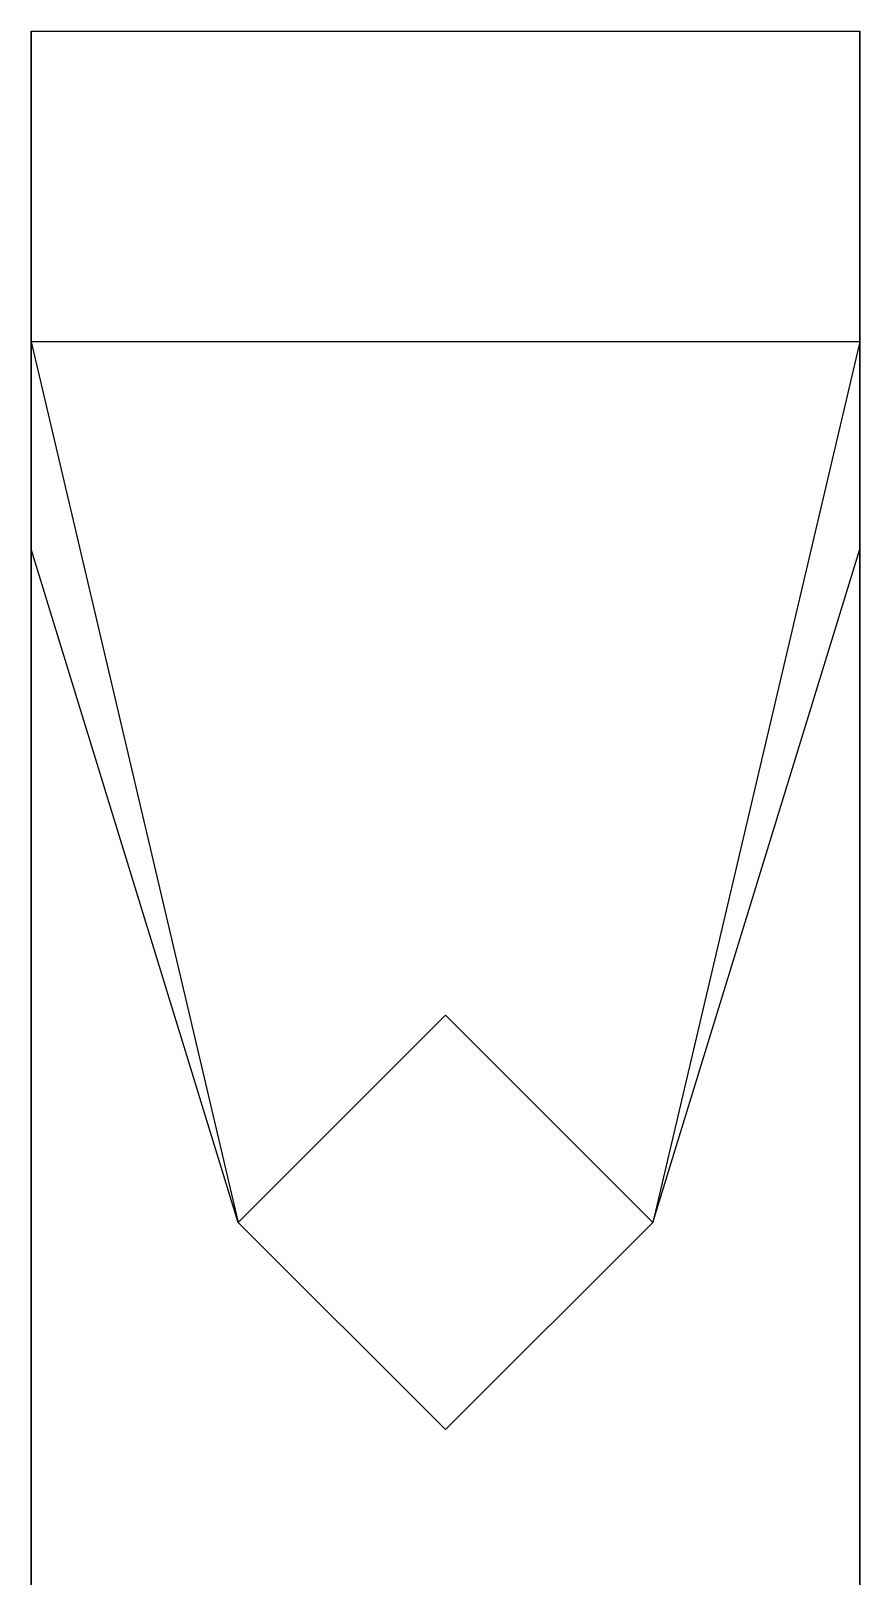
# Model space of a CAD drawing. Extents: x -0.08 to 0.08, y -0.07 to 0.23.
import ezdxf

# ---------------------------------------------------------------- set-up
doc = ezdxf.new("R2010")
doc.units = 0
doc.layers.add('SHASSIS', color=3, linetype='CONTINUOUS')

msp = doc.modelspace()

# ---------------------------------------------------------------- linework, layer by layer
at = {"layer": 'SHASSIS'}
for points in [[(-0.08, 0.1, 1.73), (-0.08, 0.18, 1.7), (-0.08, 0.23, 1.88), (-0.08, 0.17, 1.9)], [(-0.08, 0.17, 1.9), (-0.08, 0.23, 1.88), (0.08, 0.23, 1.88), (0.08, 0.17, 1.9)], [(0.08, 0.1, 1.73), (0.08, 0.18, 1.7), (0.08, 0.23, 1.88), (0.08, 0.17, 1.9)], [(-0.08, -0.07, 1.59), (-0.08, -0.06, 1.55), (-0.08, 0.18, 1.7), (-0.08, 0.1, 1.73)], [(0.08, -0.07, 1.59), (0.08, -0.06, 1.55), (0.08, 0.18, 1.7), (0.08, 0.1, 1.73)], [(-0.04, 0, 1.82), (-0.08, 0.13, 1.78), (-0.08, 0.17, 1.9), (-0.04, 0, 1.93)], [(0.04, 0, 1.82), (0.08, 0.13, 1.78), (0.08, 0.17, 1.9), (0.04, 0, 1.93)], [(0, 0.04, 1.82), (-0.04, 0, 1.82), (-0.04, 0, 2.08), (0, 0.04, 2.08)], [(0, 0.04, 1.82), (0.04, 0, 1.82), (0, -0.04, 1.82), (-0.04, 0, 1.82)], [(0.04, 0, 1.82), (0, 0.04, 1.82), (0, 0.04, 2.08), (0.04, 0, 2.08)], [(-0.04, 0, 1.82), (0, -0.04, 1.82), (0, -0.04, 2.08), (-0.04, 0, 2.08)], [(0, -0.04, 1.82), (0.04, 0, 1.82), (0.04, 0, 2.08), (0, -0.04, 2.08)]]:
    msp.add_3dface(points, dxfattribs=at)

doc.saveas('drawing.dxf')
